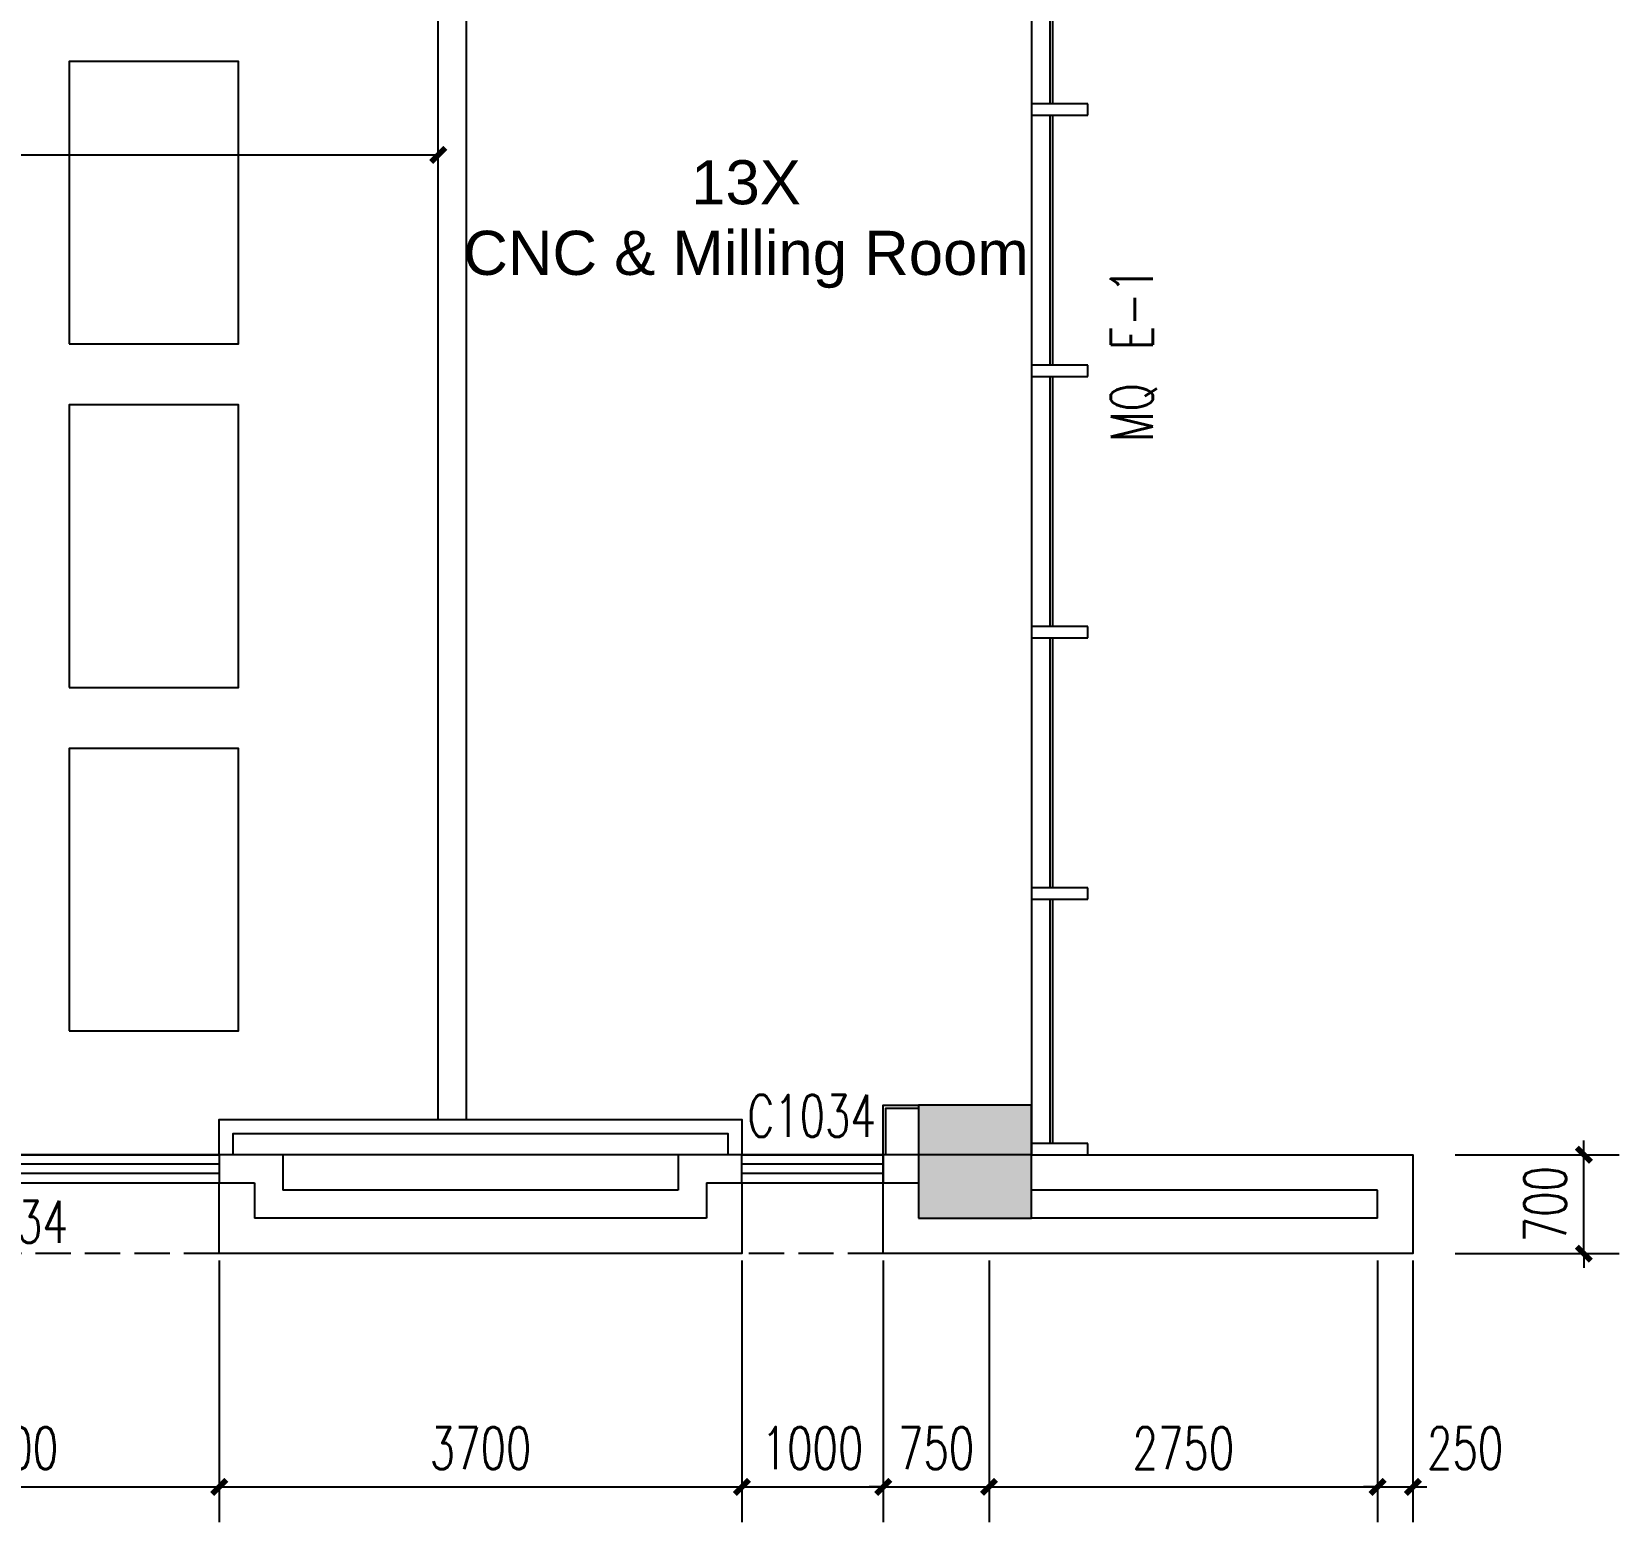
# Model space of a CAD drawing. Header units: inches. Extents: x -97096 to 280004, y -37912 to 97116.
# Drawn here: x 249644 to 260882, y -25445 to -14892 of the extents above; entities that cross this region are included whole.
import ezdxf
from ezdxf.enums import TextEntityAlignment as Align

# ---------------------------------------------------------------- set-up
doc = ezdxf.new("R2010")
doc.units = ezdxf.units.IN
doc.header["$LTSCALE"] = 1000
doc.header["$MEASUREMENT"] = 0
doc.linetypes.add('DASH', pattern=[0.35, 0.25, -0.1])
for name, color, linetype in [('3T_BAR', 7, 'Continuous'), ('A-DETL-NOTE', 1, 'Continuous'), ('an-furniture', 253, 'Continuous'), ('COLUMN', 2, 'Continuous'), ('CURTWALL', 4, 'Continuous'), ('PUB_DIM', 3, 'Continuous'), ('PUB_HATCH', 253, 'Continuous'), ('SEE', 5, 'Continuous'), ('SURFACE', 6, 'Continuous'), ('SURFACE-INT', 62, 'Continuous'), ('WALL', 2, 'Continuous'), ('WINDOW', 4, 'Continuous'), ('WINDOW_TEXT', 7, 'Continuous')]:
    doc.layers.add(name, color=color, linetype=linetype)
doc.styles.add('510p-01$0$Arial_2', font='arial.ttf', dxfattribs={"height": 6.392964})
doc.styles.add('_TCH_DIM_T3', font='SIMPLEX', dxfattribs={"width": 0.705882, "bigfont": 'GBCBIG'})
doc.styles.add('_TCH_WINDOW', font='SIMPLEX', dxfattribs={"bigfont": 'GBCBIG'})
doc.dimstyles.new('_TCH_ARCH&&100', dxfattribs={"dimtxt": 297.5, "dimasz": 100, "dimexe": 250, "dimexo": 300, "dimgap": 126.25, "dimtad": 1, "dimdec": 0, "dimzin": 0, "dimdsep": 46, "dimtxsty": '_TCH_DIM_T3', "dimblk": 'ARCHTICK', "dimcen": 0.09, "dimclrt": 7, "dimazin": 2, "dimtfac": 1, "dimtdec": 0, "dimtix": 1, "dimtmove": 2, "dimatfit": 3, "dimfxl": 1, "dimtolj": 1, "dimtzin": 0, "dimarcsym": 0})

# ---------------------------------------------------------------- blocks, each defined once
blk = doc.blocks.new('_ArchTick')
at = {"color": 0, "linetype": 'ByBlock', "const_width": 0.4}
blk.add_lwpolyline([(-0.5, -0.5), (0.5, 0.5)], dxfattribs=at)
blk = doc.blocks.new('*D738')
at = {"layer": 'Defpoints', "color": 0, "transparency": 16777216}
for p in [(259421, -22843), (260632, -22843), (259421, -23543)]:
    blk.add_point(p, dxfattribs=at)
at = {"layer": 'PUB_DIM', "color": 0, "lineweight": -2, "transparency": 16777216}
for p, q in [((260632, -22843), (260632, -22743)), ((259721, -22843), (260882, -22843)), ((260632, -23543), (260632, -22843)), ((259721, -23543), (260882, -23543)), ((260632, -23543), (260632, -23643))]:
    blk.add_line(p, q, dxfattribs=at)
at = {"layer": 'PUB_DIM', "color": 0, "lineweight": -2, "transparency": 16777216, "xscale": 100, "yscale": 100, "zscale": 100}
for p, rotation in [((260632, -22843), 270), ((260632, -23543), 90)]:
    blk.add_blockref('_ArchTick', p, dxfattribs=dict(at, rotation=rotation))
at = {"layer": 'PUB_DIM', "color": 7, "transparency": 16777216, "insert": (260357, -23193), "char_height": 297.5, "attachment_point": 5, "rotation": 90, "style": '_TCH_DIM_T3'}
blk.add_mtext('\\A1;700', dxfattribs=at)
blk = doc.blocks.new('*D757')
at = {"layer": 'Defpoints', "color": 0, "transparency": 16777216}
for p in [(252521, -15764), (238521, -16537), (252521, -16545)]:
    blk.add_point(p, dxfattribs=at)
at = {"layer": 'PUB_DIM', "color": 0, "lineweight": -2, "transparency": 16777216}
for p, q in [((238521, -16237), (238521, -15507)), ((252521, -16245), (252521, -15514)), ((238521, -15757), (252521, -15764))]:
    blk.add_line(p, q, dxfattribs=at)
at = {"layer": 'PUB_DIM', "color": 0, "lineweight": -2, "transparency": 16777216, "xscale": 100, "yscale": 100, "zscale": 100}
for p, rotation in [((238521, -15757), 179.96907580193), ((252521, -15764), 359.96907580193)]:
    blk.add_blockref('_ArchTick', p, dxfattribs=dict(at, rotation=rotation))
at = {"layer": 'PUB_DIM', "color": 7, "transparency": 16777216, "insert": (245521, -15486), "char_height": 297.5, "attachment_point": 5, "rotation": 359.9691, "style": '_TCH_DIM_T3'}
blk.add_mtext('\\A1;14000', dxfattribs=at)
blk = doc.blocks.new('*D806')
at = {"layer": 'Defpoints', "color": 0, "transparency": 16777216}
for p in [(259171, -23293), (259421, -23293), (259421, -25195)]:
    blk.add_point(p, dxfattribs=at)
at = {"layer": 'PUB_DIM', "color": 0, "lineweight": -2, "transparency": 16777216}
for p, q in [((259171, -23593), (259171, -25445)), ((259421, -23593), (259421, -25445)), ((259171, -25195), (259071, -25195)), ((259171, -25195), (259421, -25195)), ((259421, -25195), (259521, -25195))]:
    blk.add_line(p, q, dxfattribs=at)
at = {"layer": 'PUB_DIM', "color": 0, "lineweight": -2, "transparency": 16777216, "xscale": 100, "yscale": 100, "zscale": 100}
blk.add_blockref('_ArchTick', (259171, -25195), dxfattribs=at)
at = {"layer": 'PUB_DIM', "color": 0, "lineweight": -2, "transparency": 16777216, "xscale": 100, "yscale": 100, "zscale": 100, "rotation": 180}
blk.add_blockref('_ArchTick', (259421, -25195), dxfattribs=at)
at = {"layer": 'PUB_DIM', "color": 7, "transparency": 16777216, "insert": (259791, -24920), "char_height": 297.5, "attachment_point": 5, "style": '_TCH_DIM_T3'}
blk.add_mtext('\\A1;250', dxfattribs=at)
blk = doc.blocks.new('*D807')
at = {"layer": 'Defpoints', "color": 0, "transparency": 16777216}
for p in [(256421, -23293), (259171, -23293), (259171, -25195)]:
    blk.add_point(p, dxfattribs=at)
at = {"layer": 'PUB_DIM', "color": 0, "lineweight": -2, "transparency": 16777216}
for p, q in [((256421, -23593), (256421, -25445)), ((259171, -23593), (259171, -25445)), ((256421, -25195), (259171, -25195))]:
    blk.add_line(p, q, dxfattribs=at)
at = {"layer": 'PUB_DIM', "color": 0, "lineweight": -2, "transparency": 16777216, "xscale": 100, "yscale": 100, "zscale": 100, "rotation": 180}
blk.add_blockref('_ArchTick', (256421, -25195), dxfattribs=at)
at = {"layer": 'PUB_DIM', "color": 0, "lineweight": -2, "transparency": 16777216, "xscale": 100, "yscale": 100, "zscale": 100}
blk.add_blockref('_ArchTick', (259171, -25195), dxfattribs=at)
at = {"layer": 'PUB_DIM', "color": 7, "transparency": 16777216, "insert": (257796, -24920), "char_height": 297.5, "attachment_point": 5, "style": '_TCH_DIM_T3'}
blk.add_mtext('\\A1;2750', dxfattribs=at)
blk = doc.blocks.new('*D808')
at = {"layer": 'Defpoints', "color": 0, "transparency": 16777216}
for p in [(255671, -23293), (256421, -23293), (256421, -25195)]:
    blk.add_point(p, dxfattribs=at)
at = {"layer": 'PUB_DIM', "color": 0, "lineweight": -2, "transparency": 16777216}
for p, q in [((255671, -23593), (255671, -25445)), ((256421, -23593), (256421, -25445)), ((255671, -25195), (255571, -25195)), ((255671, -25195), (256421, -25195)), ((256421, -25195), (256521, -25195))]:
    blk.add_line(p, q, dxfattribs=at)
at = {"layer": 'PUB_DIM', "color": 0, "lineweight": -2, "transparency": 16777216, "xscale": 100, "yscale": 100, "zscale": 100}
blk.add_blockref('_ArchTick', (255671, -25195), dxfattribs=at)
at = {"layer": 'PUB_DIM', "color": 0, "lineweight": -2, "transparency": 16777216, "xscale": 100, "yscale": 100, "zscale": 100, "rotation": 180}
blk.add_blockref('_ArchTick', (256421, -25195), dxfattribs=at)
at = {"layer": 'PUB_DIM', "color": 7, "transparency": 16777216, "insert": (256046, -24920), "char_height": 297.5, "attachment_point": 5, "style": '_TCH_DIM_T3'}
blk.add_mtext('\\A1;750', dxfattribs=at)
blk = doc.blocks.new('*D809')
at = {"layer": 'Defpoints', "color": 0, "transparency": 16777216}
for p in [(254671, -23293), (255671, -23293), (255671, -25195)]:
    blk.add_point(p, dxfattribs=at)
at = {"layer": 'PUB_DIM', "color": 0, "lineweight": -2, "transparency": 16777216}
for p, q in [((254671, -23593), (254671, -25445)), ((255671, -23593), (255671, -25445)), ((254671, -25195), (255671, -25195))]:
    blk.add_line(p, q, dxfattribs=at)
at = {"layer": 'PUB_DIM', "color": 0, "lineweight": -2, "transparency": 16777216, "xscale": 100, "yscale": 100, "zscale": 100, "rotation": 180}
blk.add_blockref('_ArchTick', (254671, -25195), dxfattribs=at)
at = {"layer": 'PUB_DIM', "color": 0, "lineweight": -2, "transparency": 16777216, "xscale": 100, "yscale": 100, "zscale": 100}
blk.add_blockref('_ArchTick', (255671, -25195), dxfattribs=at)
at = {"layer": 'PUB_DIM', "color": 7, "transparency": 16777216, "insert": (255171, -24920), "char_height": 297.5, "attachment_point": 5, "style": '_TCH_DIM_T3'}
blk.add_mtext('\\A1;1000', dxfattribs=at)
blk = doc.blocks.new('*D810')
at = {"layer": 'Defpoints', "color": 0, "transparency": 16777216}
for p in [(250971, -23293), (254671, -23293), (254671, -25195)]:
    blk.add_point(p, dxfattribs=at)
at = {"layer": 'PUB_DIM', "color": 0, "lineweight": -2, "transparency": 16777216}
for p, q in [((250971, -23593), (250971, -25445)), ((254671, -23593), (254671, -25445)), ((250971, -25195), (254671, -25195))]:
    blk.add_line(p, q, dxfattribs=at)
at = {"layer": 'PUB_DIM', "color": 0, "lineweight": -2, "transparency": 16777216, "xscale": 100, "yscale": 100, "zscale": 100, "rotation": 180}
blk.add_blockref('_ArchTick', (250971, -25195), dxfattribs=at)
at = {"layer": 'PUB_DIM', "color": 0, "lineweight": -2, "transparency": 16777216, "xscale": 100, "yscale": 100, "zscale": 100}
blk.add_blockref('_ArchTick', (254671, -25195), dxfattribs=at)
at = {"layer": 'PUB_DIM', "color": 7, "transparency": 16777216, "insert": (252821, -24920), "char_height": 297.5, "attachment_point": 5, "style": '_TCH_DIM_T3'}
blk.add_mtext('\\A1;3700', dxfattribs=at)
blk = doc.blocks.new('*D811')
at = {"layer": 'Defpoints', "color": 0, "transparency": 16777216}
for p in [(247971, -23293), (250971, -23293), (250971, -25195)]:
    blk.add_point(p, dxfattribs=at)
at = {"layer": 'PUB_DIM', "color": 0, "lineweight": -2, "transparency": 16777216}
for p, q in [((247971, -23593), (247971, -25445)), ((250971, -23593), (250971, -25445)), ((247971, -25195), (250971, -25195))]:
    blk.add_line(p, q, dxfattribs=at)
at = {"layer": 'PUB_DIM', "color": 0, "lineweight": -2, "transparency": 16777216, "xscale": 100, "yscale": 100, "zscale": 100, "rotation": 180}
blk.add_blockref('_ArchTick', (247971, -25195), dxfattribs=at)
at = {"layer": 'PUB_DIM', "color": 0, "lineweight": -2, "transparency": 16777216, "xscale": 100, "yscale": 100, "zscale": 100}
blk.add_blockref('_ArchTick', (250971, -25195), dxfattribs=at)
at = {"layer": 'PUB_DIM', "color": 7, "transparency": 16777216, "insert": (249471, -24920), "char_height": 297.5, "attachment_point": 5, "style": '_TCH_DIM_T3'}
blk.add_mtext('\\A1;3000', dxfattribs=at)
blk = doc.blocks.new('$TCHSYS$WIN2D')
for p, q in [((-0.5, 0.5), (0.5, 0.5)), ((-0.5, 0.5), (-0.5, -0.5)), ((0.5, 0.5), (0.5, -0.5)), ((0.5, 0.1667), (-0.5, 0.1667)), ((0.5, -0.1667), (-0.5, -0.1667)), ((-0.5, -0.5), (0.5, -0.5))]:
    blk.add_line(p, q)
blk = doc.blocks.new('_FZH')
blk.add_lwpolyline([(-0.5, -0.5), (0.5, -0.5), (0.5, 0.5), (-0.5, 0.5)], close=True)
at = {"layer": 'PUB_HATCH'}
blk.add_solid([(-0.5, -0.5), (0.5, -0.5), (-0.5, 0.5), (0.5, 0.5)], dxfattribs=at)
blk = doc.blocks.new('510p-01$0$material tag')

msp = doc.modelspace()

# ---------------------------------------------------------------- linework, layer by layer
at = {"layer": '3T_BAR'}
for p, q in [((256720.7, -15402.9), (256720.7, -15482.9)), ((257120.7, -15402.9), (256720.7, -15402.9)), ((256720.7, -15482.9), (257120.7, -15482.9)), ((257120.7, -15482.9), (257120.7, -15402.9)), ((256720.7, -17252.9), (256720.7, -17332.9)), ((257120.7, -17252.9), (256720.7, -17252.9)), ((257120.7, -17332.9), (257120.7, -17252.9)), ((256720.7, -17332.9), (257120.7, -17332.9)), ((256720.7, -19102.9), (256720.7, -19182.9)), ((257120.7, -19102.9), (256720.7, -19102.9)), ((257120.7, -19182.9), (257120.7, -19102.9)), ((256720.7, -19182.9), (257120.7, -19182.9)), ((256720.7, -20952.9), (256720.7, -21032.9)), ((257120.7, -20952.9), (256720.7, -20952.9)), ((257120.7, -21032.9), (257120.7, -20952.9)), ((256720.7, -21032.9), (257120.7, -21032.9)), ((256720.7, -22762.9), (256720.7, -22842.9)), ((257120.7, -22762.9), (256720.7, -22762.9)), ((257120.7, -22842.9), (257120.7, -22762.9)), ((256720.7, -22842.9), (257120.7, -22842.9))]:
    msp.add_line(p, q, dxfattribs=at)
at = {"layer": 'an-furniture'}
for p, q in [((256720.7, -14329.3), (256720.7, -22842.9)), ((256720.7, -22842.9), (247520.7, -22842.9))]:
    msp.add_line(p, q, dxfattribs=at)
for points in [[(249908.2, -17101.8), (251108.2, -17101.8), (251108.2, -15101.8), (249908.2, -15101.8)], [(249908.2, -19533.8), (251108.2, -19533.8), (251108.2, -17533.8), (249908.2, -17533.8)], [(249908.2, -21965.8), (251108.2, -21965.8), (251108.2, -19965.8), (249908.2, -19965.8)]]:
    msp.add_lwpolyline(points, close=True, dxfattribs=at)
at = {"layer": 'CURTWALL'}
for p, q in [((256850.7, -13632.9), (256850.7, -15402.9)), ((256870.7, -13632.9), (256870.7, -15402.9)), ((256850.7, -15482.9), (256850.7, -17252.9)), ((256870.7, -15482.9), (256870.7, -17252.9)), ((256850.7, -17332.9), (256850.7, -19102.9)), ((256870.7, -17332.9), (256870.7, -19102.9)), ((256850.7, -19182.9), (256850.7, -20952.9)), ((256870.7, -19182.9), (256870.7, -20952.9)), ((256850.7, -21032.9), (256850.7, -22762.9)), ((256870.7, -21032.9), (256870.7, -22762.9))]:
    msp.add_line(p, q, dxfattribs=at)
msp.add_lwpolyline([(256720.7, -11822.9), (256720.7, -22762.9)], dxfattribs=at)
at = {"layer": 'SEE', "linetype": 'DASH'}
for p, q in [((250970.7, -23542.9), (247970.7, -23542.9)), ((255670.7, -23542.9), (254670.7, -23542.9))]:
    msp.add_line(p, q, dxfattribs=at)
at = {"layer": 'SURFACE'}
for points in [[(256720.7, -22842.9), (259420.7, -22842.9), (259420.7, -23542.9), (255670.7, -23542.9), (255670.7, -23042.9)], [(254670.7, -23042.9), (254670.7, -23542.9), (250970.7, -23542.9), (250970.7, -23042.9)]]:
    msp.add_lwpolyline(points, dxfattribs=at)
at = {"layer": 'SURFACE-INT'}
for points in [[(255670.7, -22842.9), (255670.7, -22492.9), (255920.7, -22492.9)], [(255690.7, -22842.9), (255690.7, -22512.9), (255920.7, -22512.9)], [(250970.7, -22842.9), (250970.7, -22592.9), (254670.7, -22592.9), (254670.7, -22842.9)], [(251070.7, -22842.9), (251070.7, -22692.9), (254570.7, -22692.9), (254570.7, -22842.9)]]:
    msp.add_lwpolyline(points, dxfattribs=at)
at = {"layer": 'WALL'}
for p, q in [((252520.7, -22592.9), (252520.7, -11992.9)), ((252720.7, -22592.9), (252720.7, -11992.9)), ((251420.8, -22842.9), (250970.7, -22842.9)), ((250970.7, -22842.9), (250970.7, -23042.9)), ((251420.8, -22842.9), (251420.8, -23092.9)), ((254670.7, -22842.9), (254220.8, -22842.9)), ((254220.8, -22842.9), (254220.8, -23092.9)), ((254670.7, -23042.9), (254670.7, -22842.9)), ((255920.7, -22842.9), (255670.7, -22842.9)), ((255670.7, -22842.9), (255670.7, -23042.9)), ((250970.7, -23042.9), (251220.8, -23042.9)), ((251220.8, -23042.9), (251220.8, -23292.9)), ((254220.8, -23092.9), (251420.8, -23092.9)), ((254420.8, -23042.9), (254670.7, -23042.9)), ((254420.8, -23042.9), (254420.8, -23292.9)), ((255670.7, -23042.9), (255920.7, -23042.9)), ((259170.7, -23092.9), (256720.7, -23092.9)), ((259170.7, -23292.9), (259170.7, -23092.9)), ((254420.8, -23292.9), (251220.8, -23292.9)), ((259170.7, -23292.9), (256720.7, -23292.9))]:
    msp.add_line(p, q, dxfattribs=at)

# ---------------------------------------------------------------- block references
at = {"layer": 'A-DETL-NOTE'}
ref = msp.add_blockref('510p-01$0$material tag', (74321, -91789.4), dxfattribs=dict(at, xscale=3.125, yscale=3.125, zscale=3.125))
ref.add_attrib('ROOM_TAG', '13X', dxfattribs={"layer": '0', "height": 312.5, "style": '510p-01$0$Arial_2'}).set_placement((254700.6, -15957.2), align=Align.MIDDLE_CENTER)
ref.add_attrib('NAME_ENG', 'CNC & Milling Room', dxfattribs={"layer": '0', "height": 312.5, "style": '510p-01$0$Arial_2'}).set_placement((254700.6, -16457.2), align=Align.MIDDLE_CENTER)
at = {"layer": 'COLUMN', "xscale": 800, "yscale": 800, "zscale": 800}
msp.add_blockref('_FZH', (256320.7, -22892.9), dxfattribs=at)
at = {"layer": 'WINDOW'}
ref = msp.add_blockref('$TCHSYS$WIN2D', (255170.7, -22942.9), dxfattribs=dict(at, xscale=-1000, yscale=200, zscale=-1000, rotation=180))
ref.add_attrib('A', 'C1034', (254710.7, -22716.6), dxfattribs={"layer": 'WINDOW_TEXT', "height": 297.5, "style": '_TCH_WINDOW', "width": 0.705882})
ref = msp.add_blockref('$TCHSYS$WIN2D', (249470.7, -22942.9), dxfattribs=dict(at, xscale=-3000, yscale=-200, zscale=-3000, rotation=180))
ref.add_attrib('A', 'C3034', (248990.7, -23466.6), dxfattribs={"layer": 'WINDOW_TEXT', "height": 297.5, "style": '_TCH_WINDOW', "width": 0.705882})

# ---------------------------------------------------------------- texts
at = {"layer": 'WINDOW_TEXT', "style": '_TCH_WINDOW', "width": 0.705882}
for s, p in [('E-1', (257579.3, -17145.4)), ('MQ', (257579.3, -17795.4))]:
    msp.add_text(s, height=297.5, rotation=90, dxfattribs=at).set_placement(p)

# ---------------------------------------------------------------- dimensions: what is measured, and where the dimension line sits
at = {"layer": 'PUB_DIM'}
for p1, p2, distance, picture, middle in [((238520.7, -16537.5), (252520.7, -16545), 780.7, '*D757', (245521.3, -15485.5)), ((259420.7, -23542.9), (259420.7, -22842.9), -1211.5, '*D738', (260357.2, -23192.9)), ((247970.7, -23292.9), (250970.7, -23292.9), -1902.4, '*D811', (249470.7, -24920.3)), ((250970.7, -23292.9), (254670.7, -23292.9), -1902.4, '*D810', (252820.7, -24920.3)), ((254670.7, -23292.9), (255670.7, -23292.9), -1902.4, '*D809', (255170.7, -24920.3)), ((255670.7, -23292.9), (256420.7, -23292.9), -1902.4, '*D808', (256045.7, -24920.3)), ((256420.7, -23292.9), (259170.7, -23292.9), -1902.4, '*D807', (257795.7, -24920.3))]:
    dim = msp.add_aligned_dim(p1=p1, p2=p2, distance=distance, dimstyle='_TCH_ARCH&&100', dxfattribs=at)
    dim.commit()
    dim.dimension.update_dxf_attribs({"geometry": picture, "text_midpoint": middle})
dim = msp.add_linear_dim(base=(259420.7, -25195.3), p1=(259170.7, -23292.9), p2=(259420.7, -23292.9), angle=0, dimstyle='_TCH_ARCH&&100', dxfattribs=at)
dim.commit()
dim.dimension.update_dxf_attribs({"geometry": '*D806', "text_midpoint": (259790.7, -24920.3), "dimtype": 161})

doc.saveas('drawing.dxf')
